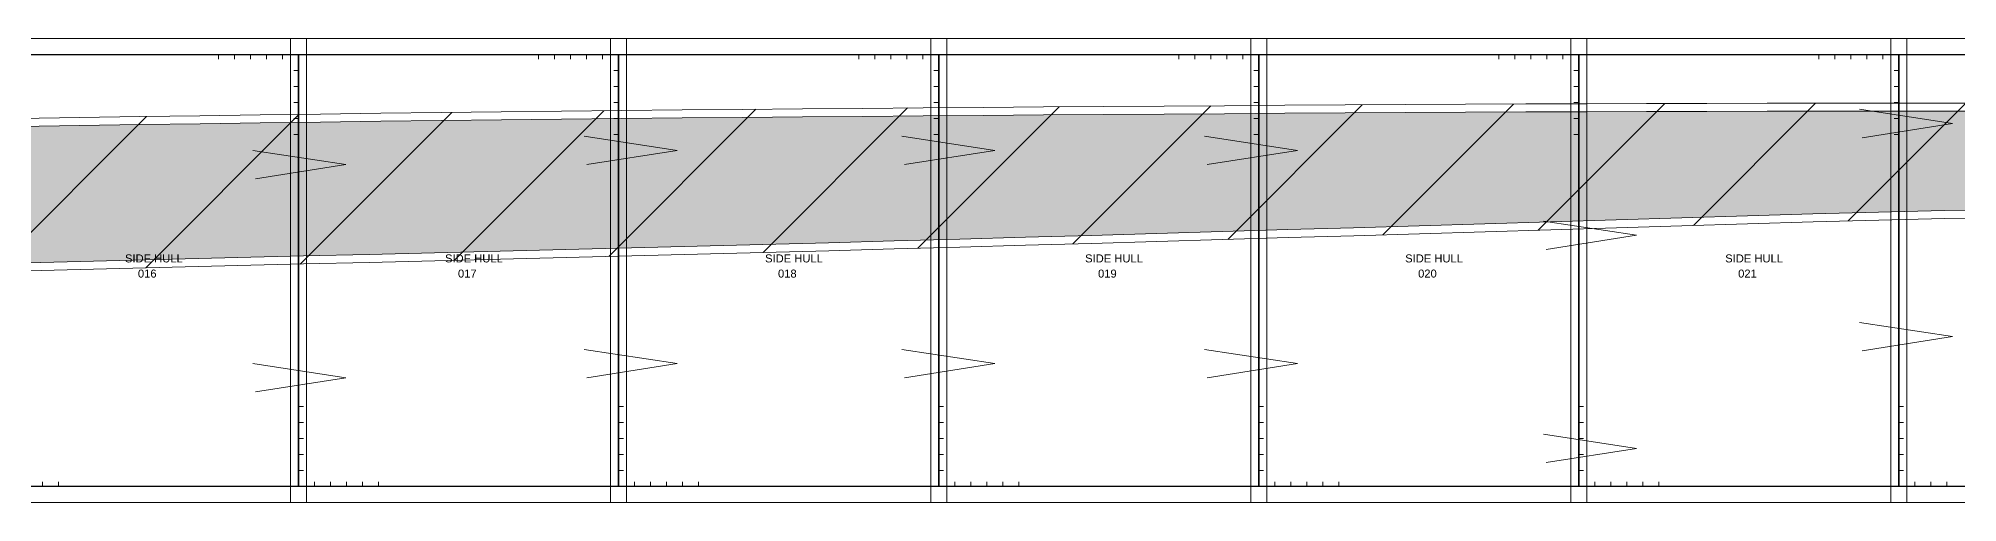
# Model space of a CAD drawing. Header units: millimetres. Extents: x -751 to 39822, y -9875 to 9310.
# Drawn here: x 22264 to 23463, y 7983 to 8273 of the extents above; entities that cross this region are included whole.
import ezdxf
from ezdxf.enums import TextEntityAlignment as Align

# ---------------------------------------------------------------- set-up
doc = ezdxf.new("R2010")
doc.units = ezdxf.units.MM
doc.header["$MEASUREMENT"] = 0
doc.layers.get('0').update_dxf_attribs({"lineweight": 0})
doc.layers.add('print', color=3, linetype='Continuous', lineweight=0)
doc.styles.get("Standard").update_dxf_attribs({"font": 'arial.ttf'})

msp = doc.modelspace()

# ---------------------------------------------------------------- hatches: boundary and pattern name
h = msp.add_hatch()
h.set_pattern_fill('_USER', color=252, scale=66.505047, angle=45, style=0, pattern_type=0)
h.set_pattern_definition([(45, (0, 0), (-47.02617, 47.02617), [])])
h.paths.add_polyline_path([(24549.80626, 8031.62137), (24284.47921, 8198.27316), (24247.25076, 8203.66924), (24209.92878, 8208.35048), (24172.5246, 8212.37492), (24135.04785, 8215.80277), (24097.50649, 8218.69095), (24059.91522, 8221.09868), (24022.28029, 8223.08502), (23984.61303, 8224.71009), (23946.92648, 8226.02992), (23909.22517, 8227.10569), (23871.52214, 8227.99436), (23833.82703, 8228.75513), (23796.14627, 8229.42497), (23758.47812, 8230.01096), (23720.81914, 8230.51803), (23683.16761, 8230.94912), (23645.52347, 8231.31034), (23607.88332, 8231.60459), (23570.24541, 8231.83779), (23532.6097, 8232.01408), (23494.97277, 8232.13731), (23457.33119, 8232.2125), (23419.6866, 8232.24471), (23382.0339, 8232.23782), (23344.37475, 8232.19383), (23306.71081, 8232.11784), (23269.04207, 8232.01082), (23231.37019, 8231.87576), (23193.69344, 8231.71663), (23156.0169, 8231.53452), (23118.33884, 8231.3324), (23080.66093, 8231.11426), (23042.98315, 8230.88113), (23005.30716, 8230.637), (22967.63633, 8230.38397), (22929.96726, 8230.12388), (22892.30165, 8229.85581), (22854.6395, 8229.5789), (22816.97915, 8229.28986), (22779.32061, 8228.98791), (22741.6639, 8228.67195), (22704.00732, 8228.34005), (22666.35258, 8227.99111), (22628.69634, 8227.62218), (22591.04027, 8227.23319), (22553.38441, 8226.82128), (22515.72706, 8226.38534), (22478.06824, 8225.92533), (22440.40793, 8225.44233), (22402.74613, 8224.93632), (22365.08452, 8224.40938), (22327.42311, 8223.86038), (22289.76017, 8223.29235), (22252.09741, 8222.70432), (22214.43481, 8222.09934), (22176.77236, 8221.47636), (22139.11006, 8220.83631), (22101.44956, 8220.18234), (22063.78922, 8219.51234), (22026.13071, 8218.82737), (21988.47237, 8218.12433), (21950.81588, 8217.40242), (21913.15958, 8216.65944), (21875.50348, 8215.89447), (21837.8476, 8215.10548), (21800.19364, 8214.29058), (21762.53991, 8213.44865), (21724.88814, 8212.5777), (21687.23495, 8211.67677), (21649.58374, 8210.74286), (21611.93113, 8209.7769), (21574.28046, 8208.78202), (21536.63002, 8207.76312), (21498.97976, 8206.72216), (21461.32966, 8205.66424), (21423.67968, 8204.5933), (21386.02977, 8203.51342), (21348.38162, 8202.42752), (21310.73177, 8201.34058), (21273.0836, 8200.25667), (21235.43368, 8199.17877), (21197.78536, 8198.11085), (21160.13522, 8197.05698), (21122.48495, 8196.01801), (21084.83622, 8194.99713), (21047.18729, 8193.99727), (21009.53648, 8193.01833), (20971.88546, 8192.06436), (20934.2325, 8191.13646), (20896.58098, 8190.23856), (20858.92647, 8189.3706), (20821.27132, 8188.53667), (20783.6162, 8187.73769), (20745.95956, 8186.97669), (20708.30126, 8186.24979), (20670.64217, 8185.55378), (20632.98265, 8184.88682), (20595.32276, 8184.24378), (20557.66182, 8183.62175), (20520.00073, 8183.01781), (20482.34052, 8182.42879), (20444.6792, 8181.84982), (20407.01866, 8181.27879), (20369.35826, 8180.71181), (20331.69988, 8180.14484), (20294.04033, 8179.57692), (20256.383, 8179.00696), (20218.7245, 8178.43498), (20181.06721, 8177.86003), (20143.40978, 8177.28203), (20105.75153, 8176.70104), (20068.0933, 8176.11711), (20030.43511, 8175.53007), (19992.77576, 8174.93916), (19955.11543, 8174.34409), (19917.4543, 8173.74515), (19879.79236, 8173.14113), (19842.12936, 8172.52209), (19804.46666, 8171.87112), (19766.80542, 8171.1701), (19729.14579, 8170.40209), (19691.48876, 8169.55118), (19653.83585, 8168.59925), (19616.18789, 8167.52928), (19578.54502, 8166.32449), (19540.90878, 8164.96662), (19503.27978, 8163.44093), (19465.65957, 8161.72824), (19315.85154, 8027.3365), (19356.01473, 8035.90205), (19396.32605, 8043.56108), (19436.76984, 8050.38019), (19477.33146, 8056.42315), (19517.99763, 8061.75716), (19558.75234, 8066.44891), (19599.58129, 8070.56328), (19640.47069, 8074.16522), (19681.40419, 8077.3225), (19722.368, 8080.10108), (19763.34766, 8082.56473), (19804.33376, 8084.76143), (19845.32497, 8086.70824), (19886.3213, 8088.42201), (19927.32265, 8089.91586), (19968.32869, 8091.20569), (20009.33963, 8092.30763), (20050.3528, 8093.23553), (20091.37077, 8094.00551), (20132.39272, 8094.63245), (20173.41699, 8095.13142), (20214.44414, 8095.51742), (20255.4742, 8095.80551), (20296.50584, 8096.00956), (20337.53947, 8096.14359), (20378.57445, 8096.22166), (20419.61065, 8096.2578), (20460.64726, 8096.26584), (20501.684, 8096.25994), (20542.72158, 8096.25501), (20583.75818, 8096.26512), (20624.79436, 8096.30324), (20665.82932, 8096.38224), (20706.86304, 8096.50638), (20747.89598, 8096.67943), (20788.92762, 8096.90345), (20829.95878, 8097.18148), (20870.98859, 8097.51556), (20912.01702, 8097.90959), (20953.04574, 8098.36657), (20994.07218, 8098.88864), (21035.09971, 8099.47861), (21076.12661, 8100.1397), (21117.15119, 8100.86969), (21158.17523, 8101.66167), (21199.20047, 8102.50768), (21240.22362, 8103.39966), (21281.24642, 8104.32971), (21322.27065, 8105.28975), (21363.2913, 8106.27068), (21404.31522, 8107.26568), (21445.33569, 8108.26668), (21486.35789, 8109.26468), (21527.38017, 8110.25269), (21568.40087, 8111.22863), (21609.42335, 8112.19468), (21650.4442, 8113.15365), (21691.46511, 8114.10667), (21732.48605, 8115.05566), (21773.50699, 8116.00464), (21814.52794, 8116.95259), (21855.55055, 8117.90458), (21896.57142, 8118.86054), (21937.59224, 8119.82356), (21978.61467, 8120.79555), (22019.63702, 8121.77555), (22060.65933, 8122.76157), (22101.67987, 8123.75448), (22142.70211, 8124.75153), (22183.72427, 8125.75254), (22224.74472, 8126.75647), (22265.76685, 8127.76248), (22306.78728, 8128.76847), (22347.8077, 8129.77552), (22388.82645, 8130.78045), (22429.8469, 8131.78437), (22470.86564, 8132.78941), (22511.88605, 8133.79834), (22552.90471, 8134.81233), (22593.92498, 8135.83631), (22634.94347, 8136.87029), (22675.96184, 8137.91821), (22716.98007, 8138.9812), (22757.99982, 8140.06316), (22799.0177, 8141.16516), (22840.03707, 8142.29009), (22881.05624, 8143.43707), (22922.07354, 8144.60506), (22963.09235, 8145.79199), (23004.11104, 8146.994), (23045.12789, 8148.21099), (23086.14633, 8149.43995), (23127.16298, 8150.67984), (23168.17787, 8151.92782), (23209.19271, 8153.18078), (23250.20582, 8154.43872), (23291.21725, 8155.69365), (23332.22896, 8156.91851), (23373.23954, 8158.07944), (23414.25266, 8159.14533), (23455.26523, 8160.08322), (23496.27924, 8160.86012), (23537.29836, 8161.44416), (23578.31948, 8161.80303), (23619.3463, 8161.90308), (23660.3774, 8161.71307), (23701.41308, 8161.20012), (23742.45191, 8160.33319), (23783.48563, 8159.09025), (23824.5094, 8157.44413), (23865.50818, 8155.37282), (23906.4805, 8152.85022), (23947.41303, 8149.85223), (23988.30262, 8146.3539), (24029.13591, 8142.33205), (24069.90975, 8137.7606), (24110.61249, 8132.61746), (24151.2376, 8126.87562), (24191.77172, 8120.51301), (24232.19811, 8113.50836), (24272.50006, 8105.83656), (24312.66419, 8097.4785), (24352.67041, 8088.40911), (24392.50536, 8078.60714), (24432.154, 8068.04943), (24471.59791, 8056.7138), (24510.82034, 8044.57912)], flags=0)
msp.add_hatch(color=255).paths.add_polyline_path([(24512.34791, 8049.34034), (24282.71535, 8193.47657), (24246.58095, 8198.71408), (24209.35016, 8203.38388), (24172.02942, 8207.39934), (24134.62835, 8210.82027), (24097.15491, 8213.70323), (24059.62365, 8216.10711), (24022.04077, 8218.0907), (23984.41777, 8219.71386), (23946.76767, 8221.03242), (23909.09495, 8222.10737), (23871.41278, 8222.99555), (23833.73215, 8223.75602), (23796.06295, 8224.42566), (23758.40557, 8225.01148), (23720.75685, 8225.51842), (23683.115, 8225.9494), (23645.47994, 8226.31053), (23607.84829, 8226.60471), (23570.21821, 8226.83786), (23532.5898, 8227.01412), (23494.95959, 8227.13733), (23457.32406, 8227.21251), (23419.68492, 8227.24471), (23382.03728, 8227.23782), (23344.38272, 8227.19384), (23306.72296, 8227.11786), (23269.05813, 8227.01084), (23231.38971, 8226.8758), (23193.71608, 8226.71668), (23156.04239, 8226.53458), (23118.36673, 8226.33248), (23080.69087, 8226.11435), (23043.01482, 8225.88123), (23005.34015, 8225.63711), (22967.67039, 8225.38409), (22930.00232, 8225.124), (22892.33782, 8224.85594), (22854.67707, 8224.57904), (22817.01838, 8224.29001), (22779.36163, 8223.98808), (22741.7069, 8223.67213), (22704.05252, 8223.34025), (22666.40024, 8222.99134), (22628.74665, 8222.62244), (22591.09344, 8222.23347), (22553.44069, 8221.8216), (22515.78654, 8221.38569), (22478.13084, 8220.92572), (22440.47358, 8220.44276), (22402.8147, 8219.93679), (22365.15594, 8219.40989), (22327.49725, 8218.86093), (22289.8369, 8218.29293), (22252.17659, 8217.70494), (22214.51631, 8217.1), (22176.85618, 8216.47706), (22139.19595, 8215.83705), (22101.53743, 8215.18311), (22063.87916, 8214.51315), (22026.22284, 8213.82822), (21988.56695, 8213.12522), (21950.91312, 8212.40337), (21913.25968, 8211.66044), (21875.60663, 8210.89553), (21837.95406, 8210.10661), (21800.30361, 8209.29179), (21762.65361, 8208.44994), (21725.00576, 8207.57909), (21687.35674, 8206.67825), (21649.70985, 8205.74445), (21612.06128, 8204.7786), (21574.41413, 8203.78381), (21536.76674, 8202.76499), (21499.11908, 8201.7241), (21461.47097, 8200.66624), (21423.82244, 8199.59534), (21386.17353, 8198.51549), (21348.52584, 8197.4296), (21310.87587, 8196.34266), (21273.22709, 8195.25873), (21235.57611, 8194.1808), (21197.9262, 8193.11284), (21160.27414, 8192.05891), (21122.62168, 8191.01988), (21084.97035, 8189.99893), (21047.31864, 8188.999), (21009.66479, 8188.01997), (20972.01037, 8187.06592), (20934.3537, 8186.13793), (20896.69819, 8185.23993), (20859.03943, 8184.37187), (20821.37971, 8183.53784), (20783.71975, 8182.73877), (20746.05832, 8181.97766), (20708.3957, 8181.25068), (20670.73263, 8180.5546), (20633.0696, 8179.88758), (20595.40672, 8179.24449), (20557.74319, 8178.62241), (20520.07991, 8178.01844), (20482.41804, 8177.42939), (20444.75553, 8176.8504), (20407.0942, 8176.27936), (20369.43352, 8175.71238), (20331.77521, 8175.14541), (20294.11586, 8174.57749), (20256.4588, 8174.00753), (20218.80063, 8173.43556), (20181.14374, 8172.86061), (20143.48671, 8172.28263), (20105.82885, 8171.70164), (20068.17103, 8171.11772), (20030.5133, 8170.53068), (19992.85448, 8169.93978), (19955.19468, 8169.34472), (19917.53414, 8168.74579), (19879.87353, 8168.14179), (19842.21365, 8167.5228), (19804.55639, 8166.87192), (19766.90291, 8166.17105), (19729.25323, 8165.40324), (19691.60842, 8164.5526), (19653.97006, 8163.60105), (19616.33889, 8162.53155), (19578.71514, 8161.32737), (19541.1002, 8159.97027), (19503.49476, 8158.44554), (19467.66989, 8156.81458), (19333.15063, 8036.1383), (19355.02652, 8040.80374), (19395.44366, 8048.48288), (19435.98572, 8055.31855), (19476.63789, 8061.37501), (19517.38655, 8066.71984), (19558.21574, 8071.42016), (19599.11124, 8075.54123), (19640.05905, 8079.14832), (19681.04274, 8082.30947), (19722.04878, 8085.09092), (19763.06383, 8087.55669), (19804.08136, 8089.75508), (19845.10195, 8091.70328), (19886.12586, 8093.41821), (19927.15303, 8094.91299), (19968.18295, 8096.20358), (20009.21594, 8097.30611), (20050.24933, 8098.23447), (20091.28564, 8099.00479), (20132.32411, 8099.63198), (20173.36307, 8100.13113), (20214.40307, 8100.51725), (20255.44421, 8100.80542), (20296.48525, 8101.00952), (20337.52655, 8101.14357), (20378.56749, 8101.22165), (20419.60795, 8101.2578), (20460.64713, 8101.26584), (20501.68466, 8101.25994), (20542.72126, 8101.25501), (20583.75524, 8101.26512), (20624.78722, 8101.30323), (20665.81695, 8101.38223), (20706.84493, 8101.50635), (20747.87179, 8101.67938), (20788.89703, 8101.90335), (20829.92149, 8102.18134), (20870.94423, 8102.51536), (20911.96517, 8102.90932), (20952.98609, 8103.36621), (20994.00443, 8103.88818), (21035.02349, 8104.47803), (21076.04185, 8105.13898), (21117.05846, 8105.86883), (21158.07543, 8106.66068), (21199.09458, 8107.50656), (21240.11261, 8108.39843), (21281.13127, 8109.32839), (21322.15239, 8110.28835), (21363.17092, 8111.26923), (21404.19361, 8112.2642), (21445.2139, 8113.2652), (21486.23689, 8114.26322), (21527.26052, 8115.25126), (21568.28255, 8116.22723), (21609.30607, 8117.1933), (21650.32771, 8118.15229), (21691.34922, 8119.10533), (21732.37036, 8120.05432), (21773.39141, 8121.0033), (21814.41218, 8121.95125), (21855.4343, 8122.90323), (21896.4545, 8123.85917), (21937.47434, 8124.82217), (21978.49574, 8125.79413), (22019.51724, 8126.77411), (22060.53876, 8127.76012), (22101.55863, 8128.75301), (22142.58037, 8129.75005), (22183.60212, 8130.75105), (22224.62227, 8131.75497), (22265.64427, 8132.76098), (22306.66463, 8133.76697), (22347.68511, 8134.77402), (22388.70405, 8135.77895), (22429.72449, 8136.78288), (22470.74294, 8137.7879), (22511.76279, 8138.79682), (22552.78055, 8139.81079), (22593.7996, 8140.83474), (22634.81662, 8141.86868), (22675.83322, 8142.91656), (22716.84938, 8143.9795), (22757.86676, 8145.06139), (22798.88202, 8146.16332), (22839.89866, 8147.28817), (22880.91521, 8148.43508), (22921.93007, 8149.603), (22962.94682, 8150.78987), (23003.96366, 8151.99183), (23044.97888, 8153.20877), (23085.99593, 8154.43769), (23127.01141, 8155.67754), (23168.0255, 8156.9255), (23209.03973, 8158.17844), (23250.05271, 8159.43638), (23291.06616, 8160.69137), (23332.08358, 8161.91639), (23373.10385, 8163.0776), (23414.13056, 8164.14385), (23455.16073, 8165.08213), (23496.1963, 8165.85945), (23537.24089, 8166.44385), (23578.29151, 8166.80298), (23619.35178, 8166.90311), (23660.42023, 8166.71293), (23701.49713, 8166.19946), (23742.58041, 8165.33159), (23783.66156, 8164.08721), (23824.73579, 8162.43907), (23865.78796, 8160.36506), (23906.81676, 8157.83898), (23947.80878, 8154.83664), (23988.7608, 8151.33296), (24029.65953, 8147.30467), (24070.50173, 8142.72555), (24111.2758, 8137.5734), (24151.97518, 8131.82106), (24192.58626, 8125.44638), (24233.09248, 8118.42789), (24273.47696, 8110.74038), (24313.72633, 8102.36459), (24353.82058, 8093.27524), (24393.7461, 8083.45098), (24433.48793, 8072.86845), (24473.02747, 8061.50535)], flags=0)

# ---------------------------------------------------------------- linework, layer by layer
for p, q in [((22376.73555, 8262.69104), (22376.73555, 8259.69104)), ((22386.73555, 8262.69104), (22386.73555, 8259.69104)), ((22396.73555, 8262.69104), (22396.73555, 8259.69104)), ((22406.73555, 8262.69104), (22406.73555, 8259.69104)), ((22416.73555, 8262.69104), (22416.73555, 8259.69104)), ((22426.73555, 8252.69104), (22423.73555, 8252.69104)), ((22426.73555, 8262.69104), (22426.73555, 8252.69104)), ((22426.73555, 8252.69104), (22426.73555, 8242.69104)), ((22576.73555, 8262.69104), (22576.73555, 8259.69104)), ((22586.73555, 8262.69104), (22586.73555, 8259.69104)), ((22596.73555, 8262.69104), (22596.73555, 8259.69104)), ((22606.73555, 8262.69104), (22606.73555, 8259.69104)), ((22616.73555, 8262.69104), (22616.73555, 8259.69104)), ((22626.73555, 8252.69104), (22623.73555, 8252.69104)), ((22626.73555, 8262.69104), (22626.73555, 8252.69104)), ((22626.73555, 8252.69104), (22626.73555, 8242.69104)), ((22776.73555, 8262.69104), (22776.73555, 8259.69104)), ((22786.73555, 8262.69104), (22786.73555, 8259.69104)), ((22796.73555, 8262.69104), (22796.73555, 8259.69104)), ((22806.73555, 8262.69104), (22806.73555, 8259.69104)), ((22816.73555, 8262.69104), (22816.73555, 8259.69104)), ((22826.73555, 8252.69104), (22823.73555, 8252.69104)), ((22826.73555, 8262.69104), (22826.73555, 8252.69104)), ((22826.73555, 8252.69104), (22826.73555, 8242.69104)), ((22976.73555, 8262.69104), (22976.73555, 8259.69104)), ((22986.73555, 8262.69104), (22986.73555, 8259.69104)), ((22996.73555, 8262.69104), (22996.73555, 8259.69104)), ((23006.73555, 8262.69104), (23006.73555, 8259.69104)), ((23016.73555, 8262.69104), (23016.73555, 8259.69104)), ((23026.73555, 8252.69104), (23023.73555, 8252.69104)), ((23026.73555, 8262.69104), (23026.73555, 8252.69104)), ((23026.73555, 8252.69104), (23026.73555, 8242.69104)), ((23176.73555, 8262.69104), (23176.73555, 8259.69104)), ((23186.73555, 8262.69104), (23186.73555, 8259.69104)), ((23196.73555, 8262.69104), (23196.73555, 8259.69104)), ((23206.73555, 8262.69104), (23206.73555, 8259.69104)), ((23216.73555, 8262.69104), (23216.73555, 8259.69104)), ((23226.73555, 8252.69104), (23223.73555, 8252.69104)), ((23226.73555, 8262.69104), (23226.73555, 8252.69104)), ((23226.73555, 8252.69104), (23226.73555, 8242.69104)), ((23376.73555, 8262.69104), (23376.73555, 8259.69104)), ((23386.73555, 8262.69104), (23386.73555, 8259.69104)), ((23396.73555, 8262.69104), (23396.73555, 8259.69104)), ((23406.73555, 8262.69104), (23406.73555, 8259.69104)), ((23416.73555, 8262.69104), (23416.73555, 8259.69104)), ((23426.73555, 8252.69104), (23423.73555, 8252.69104)), ((23426.73555, 8262.69104), (23426.73555, 8252.69104)), ((23426.73555, 8252.69104), (23426.73555, 8242.69104)), ((22426.73555, 8242.69104), (22423.73555, 8242.69104)), ((22426.73555, 8242.69104), (22426.73555, 8232.69104)), ((22626.73555, 8242.69104), (22623.73555, 8242.69104)), ((22626.73555, 8242.69104), (22626.73555, 8232.69104)), ((22826.73555, 8242.69104), (22823.73555, 8242.69104)), ((22826.73555, 8242.69104), (22826.73555, 8232.69104)), ((23026.73555, 8242.69104), (23023.73555, 8242.69104)), ((23026.73555, 8242.69104), (23026.73555, 8232.69104)), ((23226.73555, 8242.69104), (23223.73555, 8242.69104)), ((23226.73555, 8242.69104), (23226.73555, 8232.69104)), ((23426.73555, 8242.69104), (23423.73555, 8242.69104)), ((23426.73555, 8242.69104), (23426.73555, 8232.69104)), ((22426.73555, 8232.69104), (22423.73555, 8232.69104)), ((22426.73555, 8232.69104), (22426.73555, 8222.69104)), ((22626.73555, 8232.69104), (22623.73555, 8232.69104)), ((22626.73555, 8232.69104), (22626.73555, 8222.69104)), ((22826.73555, 8232.69104), (22823.73555, 8232.69104)), ((22826.73555, 8232.69104), (22826.73555, 8222.69104)), ((23026.73555, 8232.69104), (23023.73555, 8232.69104)), ((23026.73555, 8232.69104), (23026.73555, 8222.69104)), ((23226.73555, 8232.69104), (23223.73555, 8232.69104)), ((23226.73555, 8232.69104), (23226.73555, 8222.69104)), ((23402.15659, 8228.40811), (23460.2157, 8219.53797)), ((23426.73555, 8232.69104), (23423.73555, 8232.69104)), ((23426.73555, 8232.69104), (23426.73555, 8222.69104)), ((22426.73555, 8222.69104), (22423.73555, 8222.69104)), ((22426.73555, 8222.69104), (22426.73555, 8212.69104)), ((22626.73555, 8222.69104), (22623.73555, 8222.69104)), ((22626.73555, 8222.69104), (22626.73555, 8212.69104)), ((22826.73555, 8222.69104), (22823.73555, 8222.69104)), ((22826.73555, 8222.69104), (22826.73555, 8212.69104)), ((23026.73555, 8222.69104), (23023.73555, 8222.69104)), ((23026.73555, 8222.69104), (23026.73555, 8212.69104)), ((23226.73555, 8222.69104), (23223.73555, 8222.69104)), ((23226.73555, 8222.69104), (23226.73555, 8212.69104)), ((23460.2157, 8219.53797), (23403.76934, 8210.66783)), ((23426.73555, 8222.69104), (23423.73555, 8222.69104)), ((23426.73555, 8222.69104), (23426.73555, 8212.69104)), ((22426.73555, 8212.69104), (22423.73555, 8212.69104)), ((22605.16564, 8211.55332), (22663.22476, 8202.68317)), ((22626.73555, 8212.69104), (22623.73555, 8212.69104)), ((22803.7558, 8211.55332), (22861.81491, 8202.68317)), ((22826.73555, 8212.69104), (22823.73555, 8212.69104)), ((22992.82589, 8211.55332), (23050.885, 8202.68317)), ((23026.73555, 8212.69104), (23023.73555, 8212.69104)), ((23226.73555, 8212.69104), (23223.73555, 8212.69104)), ((23426.73555, 8212.69104), (23423.73555, 8212.69104)), ((22398.09246, 8202.72462), (22456.15158, 8193.85447)), ((22456.15158, 8193.85447), (22399.70522, 8184.98433)), ((22663.22476, 8202.68317), (22606.77839, 8193.81303)), ((22861.81491, 8202.68317), (22805.36855, 8193.81303)), ((23050.885, 8202.68317), (22994.43864, 8193.81303)), ((23204.71472, 8158.58111), (23262.77384, 8149.71097)), ((23262.77384, 8149.71097), (23206.32747, 8140.84082)), ((23402.15659, 8095.27154), (23460.2157, 8086.4014)), ((23460.2157, 8086.4014), (23403.76934, 8077.53126)), ((22605.16564, 8078.41675), (22663.22476, 8069.54661)), ((22803.7558, 8078.41675), (22861.81491, 8069.54661)), ((22992.82589, 8078.41675), (23050.885, 8069.54661)), ((22398.09246, 8069.58805), (22456.15158, 8060.7179)), ((22456.15158, 8060.7179), (22399.70522, 8051.84776)), ((22663.22476, 8069.54661), (22606.77839, 8060.67646)), ((22861.81491, 8069.54661), (22805.36855, 8060.67646)), ((23050.885, 8069.54661), (22994.43864, 8060.67646)), ((22426.73555, 8042.69104), (22429.73555, 8042.69104)), ((22426.73555, 8032.69104), (22426.73555, 8042.69104)), ((22626.73555, 8042.69104), (22629.73555, 8042.69104)), ((22626.73555, 8032.69104), (22626.73555, 8042.69104)), ((22826.73555, 8042.69104), (22829.73555, 8042.69104)), ((22826.73555, 8032.69104), (22826.73555, 8042.69104)), ((23026.73555, 8042.69104), (23029.73555, 8042.69104)), ((23026.73555, 8032.69104), (23026.73555, 8042.69104)), ((23226.73555, 8042.69104), (23229.73555, 8042.69104)), ((23226.73555, 8032.69104), (23226.73555, 8042.69104)), ((23426.73555, 8042.69104), (23429.73555, 8042.69104)), ((23426.73555, 8032.69104), (23426.73555, 8042.69104)), ((22426.73555, 8032.69104), (22429.73555, 8032.69104)), ((22426.73555, 8022.69104), (22426.73555, 8032.69104)), ((22626.73555, 8032.69104), (22629.73555, 8032.69104)), ((22626.73555, 8022.69104), (22626.73555, 8032.69104)), ((22826.73555, 8032.69104), (22829.73555, 8032.69104)), ((22826.73555, 8022.69104), (22826.73555, 8032.69104)), ((23026.73555, 8032.69104), (23029.73555, 8032.69104)), ((23026.73555, 8022.69104), (23026.73555, 8032.69104)), ((23204.71472, 8025.44454), (23262.77384, 8016.5744)), ((23226.73555, 8032.69104), (23229.73555, 8032.69104)), ((23226.73555, 8022.69104), (23226.73555, 8032.69104)), ((23426.73555, 8032.69104), (23429.73555, 8032.69104)), ((23426.73555, 8022.69104), (23426.73555, 8032.69104)), ((22426.73555, 8012.69104), (22426.73555, 8022.69104)), ((22426.73555, 8022.69104), (22429.73555, 8022.69104)), ((22426.73555, 8012.69104), (22429.73555, 8012.69104)), ((22426.73555, 8002.69104), (22426.73555, 8012.69104)), ((22626.73555, 8012.69104), (22626.73555, 8022.69104)), ((22626.73555, 8022.69104), (22629.73555, 8022.69104)), ((22626.73555, 8012.69104), (22629.73555, 8012.69104)), ((22626.73555, 8002.69104), (22626.73555, 8012.69104)), ((22826.73555, 8012.69104), (22826.73555, 8022.69104)), ((22826.73555, 8022.69104), (22829.73555, 8022.69104)), ((22826.73555, 8012.69104), (22829.73555, 8012.69104)), ((22826.73555, 8002.69104), (22826.73555, 8012.69104)), ((23026.73555, 8012.69104), (23026.73555, 8022.69104)), ((23026.73555, 8022.69104), (23029.73555, 8022.69104)), ((23026.73555, 8012.69104), (23029.73555, 8012.69104)), ((23026.73555, 8002.69104), (23026.73555, 8012.69104)), ((23262.77384, 8016.5744), (23206.32747, 8007.70426)), ((23226.73555, 8012.69104), (23226.73555, 8022.69104)), ((23226.73555, 8022.69104), (23229.73555, 8022.69104)), ((23226.73555, 8012.69104), (23229.73555, 8012.69104)), ((23226.73555, 8002.69104), (23226.73555, 8012.69104)), ((23426.73555, 8012.69104), (23426.73555, 8022.69104)), ((23426.73555, 8022.69104), (23429.73555, 8022.69104)), ((23426.73555, 8012.69104), (23429.73555, 8012.69104)), ((23426.73555, 8002.69104), (23426.73555, 8012.69104)), ((22426.73555, 7992.69104), (22426.73555, 8002.69104)), ((22426.73555, 8002.69104), (22429.73555, 8002.69104)), ((22626.73555, 7992.69104), (22626.73555, 8002.69104)), ((22626.73555, 8002.69104), (22629.73555, 8002.69104)), ((22826.73555, 7992.69104), (22826.73555, 8002.69104)), ((22826.73555, 8002.69104), (22829.73555, 8002.69104)), ((23026.73555, 7992.69104), (23026.73555, 8002.69104)), ((23026.73555, 8002.69104), (23029.73555, 8002.69104)), ((23226.73555, 7992.69104), (23226.73555, 8002.69104)), ((23226.73555, 8002.69104), (23229.73555, 8002.69104)), ((23426.73555, 7992.69104), (23426.73555, 8002.69104)), ((23426.73555, 8002.69104), (23429.73555, 8002.69104)), ((22266.73555, 7992.69104), (22266.73555, 7995.69104)), ((22276.73555, 7992.69104), (22276.73555, 7995.69104)), ((22436.73555, 7992.69104), (22436.73555, 7995.69104)), ((22446.73555, 7992.69104), (22446.73555, 7995.69104)), ((22456.73555, 7992.69104), (22456.73555, 7995.69104)), ((22466.73555, 7992.69104), (22466.73555, 7995.69104)), ((22476.73555, 7992.69104), (22476.73555, 7995.69104)), ((22636.73555, 7992.69104), (22636.73555, 7995.69104)), ((22646.73555, 7992.69104), (22646.73555, 7995.69104)), ((22656.73555, 7992.69104), (22656.73555, 7995.69104)), ((22666.73555, 7992.69104), (22666.73555, 7995.69104)), ((22676.73555, 7992.69104), (22676.73555, 7995.69104)), ((22836.73555, 7992.69104), (22836.73555, 7995.69104)), ((22846.73555, 7992.69104), (22846.73555, 7995.69104)), ((22856.73555, 7992.69104), (22856.73555, 7995.69104)), ((22866.73555, 7992.69104), (22866.73555, 7995.69104)), ((22876.73555, 7992.69104), (22876.73555, 7995.69104)), ((23036.73555, 7992.69104), (23036.73555, 7995.69104)), ((23046.73555, 7992.69104), (23046.73555, 7995.69104)), ((23056.73555, 7992.69104), (23056.73555, 7995.69104)), ((23066.73555, 7992.69104), (23066.73555, 7995.69104)), ((23076.73555, 7992.69104), (23076.73555, 7995.69104)), ((23236.73555, 7992.69104), (23236.73555, 7995.69104)), ((23246.73555, 7992.69104), (23246.73555, 7995.69104)), ((23256.73555, 7992.69104), (23256.73555, 7995.69104)), ((23266.73555, 7992.69104), (23266.73555, 7995.69104)), ((23276.73555, 7992.69104), (23276.73555, 7995.69104)), ((23436.73555, 7992.69104), (23436.73555, 7995.69104)), ((23446.73555, 7992.69104), (23446.73555, 7995.69104)), ((23456.73555, 7992.69104), (23456.73555, 7995.69104))]:
    msp.add_line(p, q)
at = {"lineweight": 30}
for points in [[(22426.73555, 8262.69104), (22426.73555, 7992.69104), (22226.73555, 7992.69104), (22226.73555, 8262.69104), (22426.73555, 8262.69104)], [(22626.73555, 8262.69104), (22626.73555, 7992.69104), (22426.73555, 7992.69104), (22426.73555, 8262.69104), (22626.73555, 8262.69104)], [(22826.73555, 8262.69104), (22826.73555, 7992.69104), (22626.73555, 7992.69104), (22626.73555, 8262.69104), (22826.73555, 8262.69104)], [(23026.73555, 8262.69104), (23026.73555, 7992.69104), (22826.73555, 7992.69104), (22826.73555, 8262.69104), (23026.73555, 8262.69104)], [(23226.73555, 8262.69104), (23226.73555, 7992.69104), (23026.73555, 7992.69104), (23026.73555, 8262.69104), (23226.73555, 8262.69104)], [(23426.73555, 8262.69104), (23426.73555, 7992.69104), (23226.73555, 7992.69104), (23226.73555, 8262.69104), (23426.73555, 8262.69104)], [(23626.73555, 8262.69104), (23626.73555, 7992.69104), (23426.73555, 7992.69104), (23426.73555, 8262.69104), (23626.73555, 8262.69104)]]:
    msp.add_lwpolyline(points, dxfattribs=at)
at = {"color": 252}
for points in [[(23494.97277, 8232.13731), (23457.33119, 8232.2125), (23419.6866, 8232.24471), (23382.0339, 8232.23782), (23344.37475, 8232.19383), (23306.71081, 8232.11784), (23269.04207, 8232.01082), (23231.37019, 8231.87576), (23193.69344, 8231.71663), (23156.0169, 8231.53452), (23118.33884, 8231.3324), (23080.66093, 8231.11426), (23042.98315, 8230.88113), (23005.30716, 8230.637), (22967.63633, 8230.38397), (22929.96726, 8230.12388), (22892.30165, 8229.85581), (22854.6395, 8229.5789), (22816.97915, 8229.28986), (22779.32061, 8228.98791), (22741.6639, 8228.67195), (22704.00732, 8228.34005), (22666.35258, 8227.99111), (22628.69634, 8227.62218), (22591.04027, 8227.23319), (22553.38441, 8226.82128), (22515.72706, 8226.38534), (22478.06824, 8225.92533), (22440.40793, 8225.44233), (22402.74613, 8224.93632), (22365.08452, 8224.40938), (22327.42311, 8223.86038), (22289.76017, 8223.29235), (22252.09741, 8222.70432)], [(22224.74472, 8126.75647), (22265.76685, 8127.76248), (22306.78728, 8128.76847), (22347.8077, 8129.77552), (22388.82645, 8130.78045), (22429.8469, 8131.78437), (22470.86564, 8132.78941), (22511.88605, 8133.79834), (22552.90471, 8134.81233), (22593.92498, 8135.83631), (22634.94347, 8136.87029), (22675.96184, 8137.91821), (22716.98007, 8138.9812), (22757.99982, 8140.06316), (22799.0177, 8141.16516), (22840.03707, 8142.29009), (22881.05624, 8143.43707), (22922.07354, 8144.60506), (22963.09235, 8145.79199), (23004.11104, 8146.994), (23045.12789, 8148.21099), (23086.14633, 8149.43995), (23127.16298, 8150.67984), (23168.17787, 8151.92782), (23209.19271, 8153.18078), (23250.20582, 8154.43872), (23291.21725, 8155.69365), (23332.22896, 8156.91851), (23373.23954, 8158.07944), (23414.25266, 8159.14533), (23455.26523, 8160.08322), (23496.27924, 8160.86012)]]:
    msp.add_lwpolyline(points, dxfattribs=at)
at = {"color": 255}
for points in [[(23494.95959, 8227.13733), (23457.32406, 8227.21251), (23419.68492, 8227.24471), (23382.03728, 8227.23782), (23344.38272, 8227.19384), (23306.72296, 8227.11786), (23269.05813, 8227.01084), (23231.38971, 8226.8758), (23193.71608, 8226.71668), (23156.04239, 8226.53458), (23118.36673, 8226.33248), (23080.69087, 8226.11435), (23043.01482, 8225.88123), (23005.34015, 8225.63711), (22967.67039, 8225.38409), (22930.00232, 8225.124), (22892.33782, 8224.85594), (22854.67707, 8224.57904), (22817.01838, 8224.29001), (22779.36163, 8223.98808), (22741.7069, 8223.67213), (22704.05252, 8223.34025), (22666.40024, 8222.99134), (22628.74665, 8222.62244), (22591.09344, 8222.23347), (22553.44069, 8221.8216), (22515.78654, 8221.38569), (22478.13084, 8220.92572), (22440.47358, 8220.44276), (22402.8147, 8219.93679), (22365.15594, 8219.40989), (22327.49725, 8218.86093), (22289.8369, 8218.29293), (22252.17659, 8217.70494)], [(22224.62227, 8131.75497), (22265.64427, 8132.76098), (22306.66463, 8133.76697), (22347.68511, 8134.77402), (22388.70405, 8135.77895), (22429.72449, 8136.78288), (22470.74294, 8137.7879), (22511.76279, 8138.79682), (22552.78055, 8139.81079), (22593.7996, 8140.83474), (22634.81662, 8141.86868), (22675.83322, 8142.91656), (22716.84938, 8143.9795), (22757.86676, 8145.06139), (22798.88202, 8146.16332), (22839.89866, 8147.28817), (22880.91521, 8148.43508), (22921.93007, 8149.603), (22962.94682, 8150.78987), (23003.96366, 8151.99183), (23044.97888, 8153.20877), (23085.99593, 8154.43769), (23127.01141, 8155.67754), (23168.0255, 8156.9255), (23209.03973, 8158.17844), (23250.05271, 8159.43638), (23291.06616, 8160.69137), (23332.08358, 8161.91639), (23373.10385, 8163.0776), (23414.13056, 8164.14385), (23455.16073, 8165.08213), (23496.1963, 8165.85945)]]:
    msp.add_lwpolyline(points, dxfattribs=at)
at = {"layer": 'print', "color": 255}
for points in [[(22221.73555, 7982.69104), (22431.73555, 7982.69104), (22431.73555, 8272.69104), (22221.73555, 8272.69104)], [(22421.73555, 7982.69104), (22631.73555, 7982.69104), (22631.73555, 8272.69104), (22421.73555, 8272.69104)], [(22621.73555, 7982.69104), (22831.73555, 7982.69104), (22831.73555, 8272.69104), (22621.73555, 8272.69104)], [(22821.73555, 7982.69104), (23031.73555, 7982.69104), (23031.73555, 8272.69104), (22821.73555, 8272.69104)], [(23021.73555, 7982.69104), (23231.73555, 7982.69104), (23231.73555, 8272.69104), (23021.73555, 8272.69104)], [(23221.73555, 7982.69104), (23431.73555, 7982.69104), (23431.73555, 8272.69104), (23221.73555, 8272.69104)], [(23421.73555, 7982.69104), (23631.73555, 7982.69104), (23631.73555, 8272.69104), (23421.73555, 8272.69104)]]:
    msp.add_lwpolyline(points, close=True, dxfattribs=at)

# ---------------------------------------------------------------- texts
at = {"layer": 'print'}
for s, p in [('SIDE HULL', (22318.25181, 8131.24144)), ('SIDE HULL', (22518.25181, 8131.24144)), ('SIDE HULL', (22718.25181, 8131.24144)), ('SIDE HULL', (22918.25181, 8131.24144)), ('SIDE HULL', (23118.25181, 8131.24144)), ('SIDE HULL', (23318.25181, 8131.24144)), ('016', (22326.32917, 8121.76841)), ('017', (22526.32917, 8121.76841)), ('018', (22726.32917, 8121.76841)), ('019', (22926.32917, 8121.76841)), ('020', (23126.32917, 8121.76841)), ('021', (23326.32917, 8121.76841))]:
    msp.add_text(s, height=5, rotation=360, dxfattribs=at).set_placement(p, align=Align.BOTTOM_LEFT)

doc.saveas('drawing.dxf')
